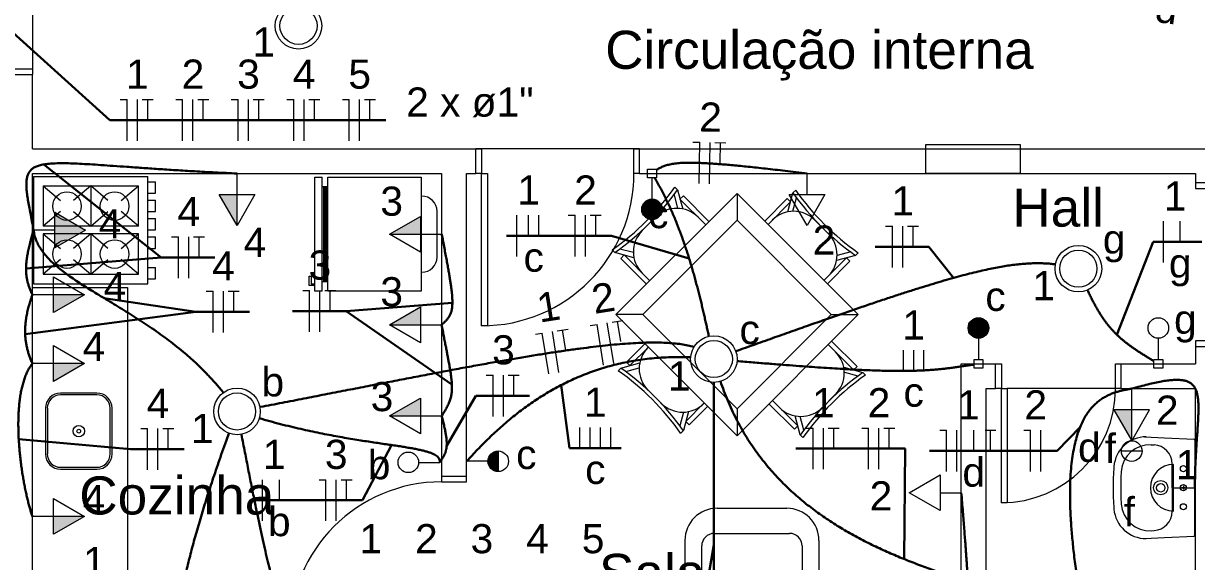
# Model space of a CAD drawing. Header units: inches. Extents: x -8.7 to 57.3, y -9.2 to 26.4.
# Drawn here: x -1.66 to 5.45, y 1.26 to 4.52 of the extents above; entities that cross this region are included whole.
import ezdxf
from ezdxf.enums import TextEntityAlignment as Align

# ---------------------------------------------------------------- set-up
doc = ezdxf.new("R2010")
doc.units = ezdxf.units.IN
doc.header["$MEASUREMENT"] = 0
for name, color, linetype, lineweight in [('BASE', 7, 'Continuous', 5), ('EL-Condutos', 8, 'Continuous', 30), ('EL-Fios', 1, 'Continuous', 20), ('EL-Textos fios', 7, 'Continuous', 30), ('EL-Textos pontos', 7, 'Continuous', 30), ('MOVEIS', 253, 'Continuous', 20), ('P-SIMBOL', 5, 'Continuous', 20), ('TEXTO', 7, 'Continuous', 20)]:
    doc.layers.add(name, color=color, linetype=linetype, lineweight=lineweight)
doc.styles.add('Arial', font='arial.ttf')

msp = doc.modelspace()

# ---------------------------------------------------------------- hatches: boundary and pattern name
at = {"layer": 'P-SIMBOL', "linetype": 'Continuous'}
for points in [[(-0.3635, 3.4835), (-0.3635, 3.296), (-0.4717, 3.4835)], [(2.0895, 3.394), (2.152, 3.394), (2.152, 3.4565), (2.1423, 3.456), (2.1254, 3.4505), (2.1149, 3.4445), (2.1069, 3.4375), (2.0989, 3.427), (2.0927, 3.414), (2.0899, 3.401), (2.09, 3.394)], [(2.2145, 3.394), (2.152, 3.394), (2.152, 3.4565), (2.1617, 3.456), (2.1786, 3.4505), (2.1891, 3.4445), (2.1971, 3.4375), (2.2051, 3.427), (2.2113, 3.414), (2.2141, 3.401), (2.214, 3.394)], [(-1.4687, 3.16), (-1.2812, 3.2683), (-1.4687, 3.3765)], [(0.7487, 3.2433), (0.5612, 3.2433), (0.7487, 3.3515)], [(2.0895, 3.394), (2.152, 3.394), (2.152, 3.3315), (2.1423, 3.332), (2.1254, 3.3375), (2.1149, 3.3435), (2.1069, 3.3505), (2.0989, 3.361), (2.0927, 3.374), (2.0899, 3.387), (2.09, 3.394)], [(2.2145, 3.394), (2.152, 3.394), (2.152, 3.3315), (2.1617, 3.332), (2.1786, 3.3375), (2.1891, 3.3435), (2.1971, 3.3505), (2.2051, 3.361), (2.2113, 3.374), (2.2141, 3.387), (2.214, 3.394)], [(-1.4757, 2.8764), (-1.2882, 2.8764), (-1.4757, 2.7681)], [(0.7487, 2.6942), (0.5612, 2.6942), (0.7487, 2.8025)], [(4.068, 2.675), (4.1305, 2.675), (4.1305, 2.7375), (4.1208, 2.737), (4.1039, 2.7315), (4.0934, 2.7255), (4.0854, 2.7185), (4.0774, 2.708), (4.0712, 2.695), (4.0684, 2.682), (4.0685, 2.675)], [(4.193, 2.675), (4.1305, 2.675), (4.1305, 2.7375), (4.1402, 2.737), (4.1571, 2.7315), (4.1676, 2.7255), (4.1756, 2.7185), (4.1836, 2.708), (4.1898, 2.695), (4.1926, 2.682), (4.1925, 2.675)], [(4.068, 2.675), (4.1305, 2.675), (4.1305, 2.6125), (4.1208, 2.613), (4.1039, 2.6185), (4.0934, 2.6245), (4.0854, 2.6315), (4.0774, 2.642), (4.0712, 2.655), (4.0684, 2.668), (4.0685, 2.675)], [(4.193, 2.675), (4.1305, 2.675), (4.1305, 2.6125), (4.1402, 2.613), (4.1571, 2.6185), (4.1676, 2.6245), (4.1756, 2.6315), (4.1836, 2.642), (4.1898, 2.655), (4.1926, 2.668), (4.1925, 2.675)], [(-1.4757, 2.4596), (-1.2882, 2.4596), (-1.4757, 2.3514)], [(0.7487, 2.142), (0.5612, 2.142), (0.7487, 2.2503)], [(5.0595, 2.179), (5.0595, 1.9915), (4.9513, 2.179)], [(1.2197, 1.9296), (1.2197, 1.8671), (1.1572, 1.8671), (1.1577, 1.8768), (1.1632, 1.8937), (1.1692, 1.9042), (1.1762, 1.9122), (1.1867, 1.9202), (1.1997, 1.9264), (1.2127, 1.9292), (1.2197, 1.9291)], [(1.2197, 1.8046), (1.2197, 1.8671), (1.1572, 1.8671), (1.1577, 1.8574), (1.1632, 1.8405), (1.1692, 1.83), (1.1762, 1.822), (1.1867, 1.814), (1.1997, 1.8078), (1.2127, 1.805), (1.2197, 1.8051)], [(-1.4757, 1.5328), (-1.2882, 1.5328), (-1.4757, 1.4246)]]:
    msp.add_hatch(color=256, dxfattribs=at).paths.add_polyline_path(points)

# ---------------------------------------------------------------- linework, layer by layer
at = {"layer": 'BASE'}
for p, q in [((-1.6038, 5.204), (-1.6038, 4.2115)), ((-1.7537, 4.2115), (-1.6038, 4.2115)), ((-1.6038, 3.7615), (-1.6038, 4.2115)), ((-1.6038, 3.7615), (1.0848, 3.7615)), ((2.0768, 3.7615), (1.0848, 3.7615)), ((1.0848, 3.6115), (1.0848, 3.7615)), ((2.0768, 3.7615), (8.4808, 3.7615)), ((2.0768, 3.6115), (2.0768, 3.7615)), ((-1.6038, 3.6115), (0.8768, 3.6115)), ((-1.6038, -0.888), (-1.6038, 3.6115)), ((0.8768, 3.6115), (0.8768, 1.777)), ((1.0268, 3.6115), (1.0848, 3.6115)), ((1.0268, 1.777), (1.0268, 3.6115)), ((2.0768, 3.6115), (5.4463, 3.6115)), ((5.4463, 3.6115), (5.4463, 3.554)), ((5.5958, 3.554), (5.4463, 3.554)), ((5.4463, 2.5615), (5.4463, 2.458)), ((5.5958, 2.5615), (5.4463, 2.5615)), ((4.0267, -0.888), (4.0267, 2.458)), ((4.0267, 2.458), (4.2348, 2.458)), ((4.2348, 2.308), (4.2348, 2.458)), ((4.9962, 2.458), (5.4463, 2.458)), ((4.9962, 2.308), (4.9962, 2.458)), ((4.1768, -0.888), (4.1768, 2.308)), ((4.1768, 2.308), (4.2348, 2.308)), ((4.9962, 2.308), (4.3037, 2.308)), ((4.9962, 2.308), (5.4463, 2.308)), ((5.4463, -0.888), (5.4463, 2.308)), ((0.8768, 1.777), (1.0268, 1.777))]:
    msp.add_line(p, q, dxfattribs=at)
at = {"layer": 'BASE', "linetype": 'Continuous'}
for points in [[(-1.7537, 4.2115), (-1.7537, 4.246), (-1.6038, 4.246), (-1.6038, 4.2115)], [(1.0848, 3.7615), (1.1193, 3.7615), (1.1193, 3.6115), (1.0848, 3.6115)], [(2.0768, 3.6115), (2.0423, 3.6115), (2.0423, 3.7615), (2.0768, 3.7615)], [(5.4463, 3.554), (5.4463, 3.5195), (5.5958, 3.5195), (5.5958, 3.554)], [(5.5958, 2.5615), (5.5958, 2.5965), (5.4463, 2.5965), (5.4463, 2.5615)], [(4.2348, 2.458), (4.2693, 2.458), (4.2693, 2.308), (4.2348, 2.308)], [(4.9962, 2.308), (4.9612, 2.308), (4.9612, 2.458), (4.9962, 2.458)], [(0.8768, 1.777), (0.8768, 1.7425), (1.0268, 1.7425), (1.0268, 1.777)]]:
    msp.add_lwpolyline(points, dxfattribs=at)
at = {"layer": 'BASE'}
msp.add_lwpolyline([(4.3863, 3.613), (4.3863, 3.6995), (4.3863, 3.786), (4.0977, 3.786), (3.8093, 3.786), (3.8093, 3.6995), (3.8093, 3.613), (4.0977, 3.613), (4.3863, 3.613), (4.3863, 3.613)], close=True, dxfattribs=at)
at = {"layer": 'BASE', "linetype": 'Continuous'}
for points in [[(1.1193, 3.6115), (1.1538, 3.6115), (1.1538, 2.6885), (1.1193, 2.6885), (1.1193, 3.6115), (1.1193, 3.6115)], [(4.2693, 2.308), (4.3037, 2.308), (4.3037, 1.6155), (4.2693, 1.6155), (4.2693, 2.308), (4.2693, 2.308)]]:
    msp.add_lwpolyline(points, close=True, dxfattribs=at)
for centre, radius, start, end in [((1.1193, 3.6115), 0.923, 270, 0), ((4.2693, 2.308), 0.6923, 270, 0), ((0.8768, 0.8195), 0.923, 90, 180)]:
    msp.add_arc(centre, radius, start, end, dxfattribs=at)
at = {"layer": 'EL-Condutos', "linetype": 'Continuous'}
for points in [[(-1.5967, 3.2683), (-1.6066, 3.3202), (-1.6157, 3.3679), (-1.6239, 3.4113), (-1.6308, 3.4507), (-1.636, 3.4862), (-1.6394, 3.5181), (-1.6406, 3.5464), (-1.6393, 3.5714), (-1.6352, 3.5932), (-1.628, 3.6119), (-1.6174, 3.6279), (-1.6031, 3.6411), (-1.5847, 3.6518), (-1.562, 3.6602), (-1.5347, 3.6664), (-1.5025, 3.6705), (-1.465, 3.6728), (-1.422, 3.6735), (-1.3732, 3.6726), (-1.3182, 3.6704), (-1.2567, 3.667), (-1.1885, 3.6627), (-1.1133, 3.6574), (-1.0307, 3.6515), (-0.9404, 3.6452), (-0.8422, 3.6384), (-0.7357, 3.6315), (-0.6206, 3.6246), (-0.4966, 3.6179), (-0.3635, 3.6115)], [(2.1786, 3.6319), (2.1876, 3.6378), (2.1969, 3.6433), (2.2067, 3.6484), (2.2171, 3.6531), (2.2282, 3.6574), (2.2402, 3.6613), (2.253, 3.6648), (2.267, 3.6678), (2.2821, 3.6704), (2.2986, 3.6726), (2.3165, 3.6743), (2.3359, 3.6755), (2.357, 3.6763), (2.38, 3.6766), (2.4048, 3.6764), (2.4317, 3.6757), (2.4608, 3.6746), (2.4922, 3.6729), (2.526, 3.6707), (2.5623, 3.6681), (2.6013, 3.6649), (2.643, 3.6611), (2.6877, 3.6569), (2.7354, 3.6521), (2.7862, 3.6467), (2.8403, 3.6408), (2.8978, 3.6343), (2.9588, 3.6273), (3.0234, 3.6197), (3.0918, 3.6115)], [(2.1679, 3.585), (2.1855, 3.5543), (2.2025, 3.5233), (2.219, 3.4919), (2.2348, 3.4603), (2.2501, 3.4285), (2.2648, 3.3964), (2.279, 3.3641), (2.2927, 3.3316), (2.3058, 3.299), (2.3185, 3.2662), (2.3307, 3.2334), (2.3425, 3.2004), (2.3538, 3.1675), (2.3648, 3.1345), (2.3753, 3.1015), (2.3854, 3.0685), (2.3952, 3.0356), (2.4046, 3.0027), (2.4137, 2.97), (2.4225, 2.9374), (2.431, 2.9049), (2.4392, 2.8727), (2.4471, 2.8406), (2.4548, 2.8087), (2.4623, 2.7771), (2.4695, 2.7458), (2.4766, 2.7148), (2.4835, 2.6842), (2.4902, 2.6539), (2.4967, 2.6239)], [(-1.6038, 2.8764), (-1.6087, 2.8869), (-1.6133, 2.8974), (-1.6176, 2.9077), (-1.6216, 2.9179), (-1.6252, 2.928), (-1.6285, 2.9382), (-1.6314, 2.9484), (-1.634, 2.9586), (-1.6363, 2.9689), (-1.6382, 2.9793), (-1.6397, 2.9899), (-1.6409, 3.0007), (-1.6417, 3.0118), (-1.6422, 3.0231), (-1.6423, 3.0347), (-1.642, 3.0466), (-1.6413, 3.0589), (-1.6403, 3.0716), (-1.6388, 3.0847), (-1.637, 3.0983), (-1.6348, 3.1125), (-1.6322, 3.1271), (-1.6292, 3.1424), (-1.6258, 3.1582), (-1.622, 3.1748), (-1.6178, 3.1919), (-1.6131, 3.2099), (-1.6081, 3.2285), (-1.6026, 3.248), (-1.5967, 3.2683)], [(-0.4469, 2.2841), (-0.4906, 2.3364), (-0.5358, 2.3861), (-0.5823, 2.4333), (-0.6299, 2.4781), (-0.6783, 2.5207), (-0.7274, 2.5612), (-0.7771, 2.5998), (-0.8269, 2.6365), (-0.8769, 2.6716), (-0.9268, 2.7052), (-0.9764, 2.7373), (-1.0254, 2.7682), (-1.0738, 2.798), (-1.1212, 2.8268), (-1.1676, 2.8548), (-1.2126, 2.8821), (-1.2562, 2.9088), (-1.2981, 2.9351), (-1.3381, 2.9611), (-1.376, 2.987), (-1.4116, 3.0129), (-1.4447, 3.0389), (-1.4752, 3.0651), (-1.5028, 3.0918), (-1.5273, 3.119), (-1.5485, 3.147), (-1.5663, 3.1757), (-1.5804, 3.2054), (-1.5906, 3.2362), (-1.5967, 3.2683)], [(0.8768, 2.6942), (0.885, 2.7018), (0.8926, 2.7091), (0.8998, 2.7162), (0.9063, 2.7232), (0.9124, 2.7303), (0.9178, 2.7376), (0.9228, 2.7451), (0.9271, 2.7531), (0.9309, 2.7615), (0.9342, 2.7705), (0.9369, 2.7802), (0.939, 2.7907), (0.9405, 2.8022), (0.9415, 2.8147), (0.9419, 2.8283), (0.9417, 2.8432), (0.9409, 2.8594), (0.9396, 2.8771), (0.9376, 2.8964), (0.9351, 2.9173), (0.932, 2.9401), (0.9282, 2.9647), (0.9239, 2.9914), (0.919, 3.0201), (0.9135, 3.0511), (0.9074, 3.0844), (0.9006, 3.1202), (0.8933, 3.1585), (0.8853, 3.1995), (0.8768, 3.2433)], [(2.6583, 2.5336), (2.7806, 2.5772), (2.8973, 2.6186), (3.0084, 2.658), (3.1143, 2.6953), (3.2151, 2.7305), (3.3109, 2.7637), (3.4019, 2.7949), (3.4884, 2.8243), (3.5705, 2.8517), (3.6484, 2.8773), (3.7222, 2.9011), (3.7922, 2.9231), (3.8585, 2.9434), (3.9213, 2.962), (3.9808, 2.9789), (4.0372, 2.9942), (4.0906, 3.008), (4.1413, 3.0202), (4.1893, 3.0309), (4.2349, 3.0401), (4.2783, 3.048), (4.3196, 3.0544), (4.3591, 3.0595), (4.3969, 3.0634), (4.4331, 3.0659), (4.468, 3.0672), (4.5018, 3.0674), (4.5345, 3.0663), (4.5665, 3.0642), (4.5979, 3.061)], [(-1.6038, 2.4596), (-1.6085, 2.4702), (-1.613, 2.481), (-1.6173, 2.4919), (-1.6214, 2.5029), (-1.6252, 2.5141), (-1.6288, 2.5254), (-1.6321, 2.5369), (-1.6352, 2.5486), (-1.6379, 2.5605), (-1.6404, 2.5726), (-1.6425, 2.5849), (-1.6443, 2.5975), (-1.6457, 2.6103), (-1.6468, 2.6234), (-1.6475, 2.6367), (-1.6478, 2.6503), (-1.6477, 2.6642), (-1.6472, 2.6784), (-1.6463, 2.6929), (-1.6449, 2.7077), (-1.643, 2.7229), (-1.6407, 2.7384), (-1.638, 2.7543), (-1.6347, 2.7705), (-1.6309, 2.7871), (-1.6265, 2.8041), (-1.6217, 2.8216), (-1.6163, 2.8394), (-1.6103, 2.8577), (-1.6038, 2.8764)], [(4.7917, 2.9041), (4.8034, 2.8792), (4.815, 2.8556), (4.8266, 2.8332), (4.838, 2.8119), (4.8494, 2.7917), (4.8608, 2.7725), (4.8722, 2.7543), (4.8837, 2.737), (4.8952, 2.7205), (4.9068, 2.7049), (4.9185, 2.69), (4.9303, 2.6757), (4.9423, 2.6621), (4.9545, 2.6491), (4.9669, 2.6366), (4.9795, 2.6246), (4.9923, 2.613), (5.0055, 2.6017), (5.0189, 2.5907), (5.0327, 2.58), (5.0468, 2.5695), (5.0613, 2.5591), (5.0763, 2.5487), (5.0916, 2.5384), (5.1074, 2.5281), (5.1237, 2.5177), (5.1404, 2.5071), (5.1577, 2.4963), (5.1756, 2.4853), (5.194, 2.474)], [(0.8768, 2.142), (0.886, 2.1559), (0.8945, 2.1693), (0.9022, 2.1821), (0.9091, 2.1945), (0.9152, 2.2067), (0.9206, 2.2186), (0.9252, 2.2305), (0.9292, 2.2423), (0.9325, 2.2542), (0.9351, 2.2663), (0.9371, 2.2787), (0.9384, 2.2915), (0.9391, 2.3047), (0.9393, 2.3185), (0.9388, 2.333), (0.9378, 2.3482), (0.9363, 2.3642), (0.9343, 2.3813), (0.9318, 2.3993), (0.9288, 2.4185), (0.9253, 2.439), (0.9214, 2.4607), (0.9171, 2.4839), (0.9124, 2.5086), (0.9073, 2.535), (0.9018, 2.563), (0.896, 2.5929), (0.8899, 2.6246), (0.8835, 2.6584), (0.8768, 2.6942)], [(-0.2226, 2.1962), (-0.0894, 2.2219), (0.041, 2.2472), (0.1687, 2.272), (0.2934, 2.2963), (0.4153, 2.32), (0.5343, 2.3432), (0.6502, 2.3656), (0.7632, 2.3873), (0.8731, 2.4082), (0.9799, 2.4282), (1.0836, 2.4473), (1.1841, 2.4655), (1.2814, 2.4826), (1.3755, 2.4986), (1.4663, 2.5135), (1.5537, 2.5272), (1.6378, 2.5396), (1.7184, 2.5507), (1.7956, 2.5605), (1.8693, 2.5688), (1.9395, 2.5756), (2.0061, 2.5809), (2.0692, 2.5845), (2.1285, 2.5865), (2.1842, 2.5868), (2.2361, 2.5854), (2.2843, 2.582), (2.3287, 2.5768), (2.3692, 2.5697), (2.4059, 2.5606)], [(2.3854, 2.4975), (2.3249, 2.4988), (2.2657, 2.4982), (2.2077, 2.4955), (2.1508, 2.4909), (2.0952, 2.4844), (2.0407, 2.4761), (1.9874, 2.466), (1.9352, 2.4542), (1.8841, 2.4407), (1.8341, 2.4256), (1.7851, 2.4089), (1.7372, 2.3907), (1.6903, 2.371), (1.6444, 2.35), (1.5995, 2.3276), (1.5555, 2.3039), (1.5125, 2.279), (1.4704, 2.2529), (1.4291, 2.2257), (1.3888, 2.1974), (1.3493, 2.168), (1.3106, 2.1377), (1.2728, 2.1065), (1.2357, 2.0745), (1.1994, 2.0416), (1.1638, 2.008), (1.129, 1.9736), (1.0949, 1.9387), (1.0615, 1.9031), (1.0287, 1.8671)], [(-1.6038, 1.5328), (-1.6109, 1.5545), (-1.6181, 1.5782), (-1.6251, 1.6037), (-1.6321, 1.631), (-1.6389, 1.6598), (-1.6456, 1.6901), (-1.6519, 1.7216), (-1.6579, 1.7543), (-1.6636, 1.7879), (-1.6688, 1.8224), (-1.6736, 1.8576), (-1.6778, 1.8933), (-1.6814, 1.9294), (-1.6844, 1.9657), (-1.6868, 2.0022), (-1.6884, 2.0386), (-1.6891, 2.0747), (-1.6891, 2.1106), (-1.6882, 2.1459), (-1.6863, 2.1806), (-1.6834, 2.2145), (-1.6794, 2.2475), (-1.6744, 2.2794), (-1.6682, 2.31), (-1.6608, 2.3393), (-1.6521, 2.367), (-1.6421, 2.393), (-1.6308, 2.4173), (-1.618, 2.4395), (-1.6038, 2.4596)], [(2.666, 2.4746), (2.7644, 2.4663), (2.8571, 2.4588), (2.9444, 2.4519), (3.0265, 2.4457), (3.1036, 2.4401), (3.176, 2.4351), (3.2439, 2.4307), (3.3076, 2.4269), (3.3672, 2.4236), (3.423, 2.4209), (3.4752, 2.4187), (3.5242, 2.417), (3.57, 2.4158), (3.613, 2.4151), (3.6534, 2.4148), (3.6914, 2.415), (3.7273, 2.4156), (3.7612, 2.4165), (3.7934, 2.4179), (3.8243, 2.4197), (3.8539, 2.4217), (3.8825, 2.4242), (3.9104, 2.4269), (3.9377, 2.4299), (3.9648, 2.4333), (3.9919, 2.4369), (4.0192, 2.4407), (4.0469, 2.4448), (4.0752, 2.449), (4.1045, 2.4535)], [(2.5665, 2.3521), (2.611, 2.2346), (2.6619, 2.1253), (2.7188, 2.0236), (2.781, 1.9294), (2.8483, 1.8421), (2.92, 1.7614), (2.9958, 1.6869), (3.0751, 1.6184), (3.1574, 1.5553), (3.2424, 1.4973), (3.3294, 1.444), (3.4181, 1.3952), (3.5079, 1.3503), (3.5984, 1.3091), (3.6891, 1.271), (3.7795, 1.2359), (3.8691, 1.2033), (3.9575, 1.1728), (4.0442, 1.144), (4.1287, 1.1167), (4.2105, 1.0903), (4.2892, 1.0646), (4.3643, 1.0391), (4.4352, 1.0136), (4.5016, 0.9875), (4.5629, 0.9606), (4.6186, 0.9324), (4.6684, 0.9026), (4.7116, 0.8709), (4.7479, 0.8368)], [(4.9506, 0.7398), (5.0679, 0.7704), (5.1819, 0.8046), (5.2927, 0.8424), (5.4002, 0.8834), (5.5043, 0.9274), (5.6052, 0.9743), (5.7028, 1.0237), (5.797, 1.0754), (5.8879, 1.1293), (5.9754, 1.1851), (6.0596, 1.2426), (6.1404, 1.3015), (6.2178, 1.3617), (6.2918, 1.4228), (6.3624, 1.4847), (6.4296, 1.5471), (6.4933, 1.6098), (6.5536, 1.6726), (6.6104, 1.7353), (6.6637, 1.7976), (6.7136, 1.8593), (6.76, 1.9202), (6.8028, 1.9801), (6.8422, 2.0386), (6.878, 2.0957), (6.9102, 2.151), (6.939, 2.2043), (6.9641, 2.2555), (6.9857, 2.3043), (7.0037, 2.3504)], [(5.0595, 2.3075), (5.1109, 2.3214), (5.1579, 2.3333), (5.2006, 2.3431), (5.2394, 2.3508), (5.2743, 2.3563), (5.3056, 2.3597), (5.3334, 2.3608), (5.3579, 2.3597), (5.3793, 2.3564), (5.3978, 2.3507), (5.4136, 2.3428), (5.4269, 2.3324), (5.4378, 2.3197), (5.4465, 2.3045), (5.4533, 2.2869), (5.4582, 2.2668), (5.4616, 2.2442), (5.4635, 2.219), (5.4641, 2.1913), (5.4637, 2.1609), (5.4625, 2.1279), (5.4605, 2.0922), (5.458, 2.0539), (5.4553, 2.0128), (5.4524, 1.9689), (5.4495, 1.9222), (5.4469, 1.8727), (5.4447, 1.8204), (5.4431, 1.7652), (5.4422, 1.707)], [(2.5267, 2.3464), (2.5267, 2.255), (2.5267, 2.1689), (2.5267, 2.0877), (2.5267, 2.0111), (2.5267, 1.9387), (2.5267, 1.8702), (2.5267, 1.805), (2.5267, 1.7429), (2.5267, 1.6835), (2.5267, 1.6263), (2.5267, 1.5711), (2.5267, 1.5173), (2.5267, 1.4648), (2.5267, 1.4129), (2.5267, 1.3615), (2.5267, 1.3101), (2.5267, 1.2582), (2.5267, 1.2057), (2.5267, 1.1519), (2.5267, 1.0967), (2.5267, 1.0395), (2.5267, 0.9801), (2.5267, 0.918), (2.5267, 0.8528), (2.5267, 0.7843), (2.5267, 0.7119), (2.5267, 0.6353), (2.5267, 0.5541), (2.5267, 0.468), (2.5267, 0.3766)], [(4.7826, 0.8494), (4.7581, 0.9808), (4.7374, 1.1039), (4.7204, 1.219), (4.707, 1.3263), (4.697, 1.4261), (4.6902, 1.5187), (4.6865, 1.6044), (4.6856, 1.6834), (4.6875, 1.7561), (4.692, 1.8227), (4.6988, 1.8834), (4.7078, 1.9387), (4.7189, 1.9887), (4.7319, 2.0337), (4.7466, 2.0741), (4.7628, 2.11), (4.7804, 2.1418), (4.7993, 2.1698), (4.8192, 2.1942), (4.84, 2.2153), (4.8615, 2.2334), (4.8835, 2.2488), (4.9059, 2.2618), (4.9286, 2.2726), (4.9512, 2.2815), (4.9738, 2.2888), (4.9961, 2.2947), (5.0179, 2.2997), (5.0391, 2.3038), (5.0595, 2.3075)], [(0.8658, 1.8607), (0.8704, 1.8673), (0.8748, 1.8737), (0.8789, 1.8799), (0.8827, 1.8861), (0.8863, 1.8922), (0.8897, 1.8984), (0.8927, 1.9045), (0.8955, 1.9107), (0.8981, 1.917), (0.9003, 1.9235), (0.9022, 1.9302), (0.9039, 1.937), (0.9052, 1.9442), (0.9063, 1.9516), (0.907, 1.9594), (0.9074, 1.9675), (0.9075, 1.9761), (0.9073, 1.9851), (0.9067, 1.9946), (0.9058, 2.0046), (0.9046, 2.0151), (0.903, 2.0263), (0.901, 2.0381), (0.8987, 2.0506), (0.896, 2.0639), (0.8929, 2.0778), (0.8894, 2.0926), (0.8856, 2.1082), (0.8814, 2.1247), (0.8768, 2.142)], [(-0.2295, 2.1281), (-0.1642, 2.1097), (-0.1004, 2.0928), (-0.0382, 2.0773), (0.0224, 2.063), (0.0814, 2.05), (0.1387, 2.038), (0.1943, 2.0271), (0.2481, 2.0171), (0.3, 2.0079), (0.3499, 1.9995), (0.398, 1.9918), (0.444, 1.9847), (0.4879, 1.9781), (0.5298, 1.9719), (0.5694, 1.9661), (0.6068, 1.9605), (0.6419, 1.9551), (0.6747, 1.9497), (0.7051, 1.9444), (0.733, 1.9389), (0.7584, 1.9333), (0.7813, 1.9274), (0.8016, 1.9212), (0.8192, 1.9146), (0.8341, 1.9074), (0.8462, 1.8996), (0.8555, 1.8911), (0.8619, 1.8819), (0.8654, 1.8718), (0.8658, 1.8607)], [(-0.4118, 2.0392), (-0.4589, 1.9078), (-0.5022, 1.7819), (-0.5417, 1.6614), (-0.5776, 1.5461), (-0.6099, 1.4358), (-0.6387, 1.3305), (-0.6641, 1.23), (-0.6861, 1.1341), (-0.7049, 1.0428), (-0.7205, 0.9559), (-0.7329, 0.8732), (-0.7423, 0.7946), (-0.7488, 0.72), (-0.7524, 0.6492), (-0.7531, 0.5821), (-0.7512, 0.5186), (-0.7465, 0.4585), (-0.7393, 0.4017), (-0.7296, 0.348), (-0.7175, 0.2974), (-0.703, 0.2496), (-0.6862, 0.2046), (-0.6672, 0.1621), (-0.6462, 0.1222), (-0.623, 0.0845), (-0.5979, 0.0491), (-0.571, 0.0157), (-0.5422, -0.0158), (-0.5116, -0.0456), (-0.4794, -0.0737)], [(-0.3367, 2.03), (-0.3156, 1.9209), (-0.2954, 1.818), (-0.2762, 1.7212), (-0.2579, 1.6304), (-0.2403, 1.5452), (-0.2235, 1.4655), (-0.2073, 1.3912), (-0.1917, 1.322), (-0.1766, 1.2578), (-0.1619, 1.1984), (-0.1476, 1.1436), (-0.1336, 1.0932), (-0.1198, 1.047), (-0.1062, 1.0049), (-0.0927, 0.9666), (-0.0791, 0.932), (-0.0655, 0.9009), (-0.0518, 0.8731), (-0.0378, 0.8484), (-0.0236, 0.8267), (-0.009, 0.8077), (0.0059, 0.7913), (0.0214, 0.7772), (0.0375, 0.7653), (0.0542, 0.7555), (0.0716, 0.7475), (0.0897, 0.7411), (0.1087, 0.7362), (0.1287, 0.7325), (0.1496, 0.7299)], [(4.0267, 0.7845), (4.0322, 0.8069), (4.0372, 0.8282), (4.0418, 0.8486), (4.0459, 0.8683), (4.0497, 0.8874), (4.0531, 0.9061), (4.0561, 0.9246), (4.0587, 0.943), (4.0609, 0.9615), (4.0628, 0.9804), (4.0643, 0.9996), (4.0654, 1.0195), (4.0661, 1.0402), (4.0665, 1.0618), (4.0665, 1.0846), (4.0661, 1.1086), (4.0654, 1.1341), (4.0644, 1.1613), (4.063, 1.1903), (4.0613, 1.2212), (4.0593, 1.2543), (4.0569, 1.2898), (4.0542, 1.3277), (4.0512, 1.3682), (4.0479, 1.4116), (4.0443, 1.458), (4.0403, 1.5075), (4.0361, 1.5604), (4.0316, 1.6168), (4.0267, 1.6769)]]:
    msp.add_spline(points, degree=3, dxfattribs=at)
at = {"layer": 'EL-Fios', "color": 5}
for p, q in [((-1.0717, 4.0598), (-1.03, 4.0598)), ((-1.03, 3.8098), (-1.03, 4.0598)), ((-0.9675, 3.8098), (-0.9675, 4.0598)), ((-0.9383, 4.0598), (-0.8716, 4.0598)), ((-0.905, 3.9348), (-0.905, 4.0598)), ((-0.7349, 4.0598), (-0.6932, 4.0598)), ((-0.6932, 3.8098), (-0.6932, 4.0598)), ((-0.6307, 3.8098), (-0.6307, 4.0598)), ((-0.6015, 4.0598), (-0.5348, 4.0598)), ((-0.5682, 3.9348), (-0.5682, 4.0598)), ((-0.3981, 4.0598), (-0.3564, 4.0598)), ((-0.3564, 3.8098), (-0.3564, 4.0598)), ((-0.2939, 3.8098), (-0.2939, 4.0598)), ((-0.2647, 4.0598), (-0.1981, 4.0598)), ((-0.2314, 3.9348), (-0.2314, 4.0598)), ((-0.0613, 4.0598), (-0.0196, 4.0598)), ((-0.0196, 3.8098), (-0.0196, 4.0598)), ((0.0429, 3.8098), (0.0429, 4.0598)), ((0.0721, 4.0598), (0.1387, 4.0598)), ((0.1054, 3.9348), (0.1054, 4.0598)), ((0.2755, 4.0598), (0.3172, 4.0598)), ((0.3172, 3.8098), (0.3172, 4.0598)), ((0.3797, 3.8098), (0.3797, 4.0598)), ((0.4089, 4.0598), (0.4755, 4.0598)), ((0.4422, 3.9348), (0.4422, 4.0598)), ((2.4001, 3.8015), (2.4417, 3.8007)), ((2.4371, 3.5508), (2.4417, 3.8007)), ((2.4996, 3.5496), (2.5042, 3.7996)), ((2.5334, 3.799), (2.6, 3.7978)), ((2.5644, 3.6734), (2.5667, 3.7984)), ((1.3331, 3.1079), (1.3331, 3.3579)), ((1.4037, 3.2329), (1.4037, 3.3579)), ((1.4662, 3.2329), (1.4662, 3.3579)), ((1.6444, 3.3579), (1.6861, 3.3579)), ((1.6861, 3.1079), (1.6861, 3.3579)), ((1.7486, 3.1079), (1.7486, 3.3579)), ((1.7778, 3.3579), (1.8444, 3.3579)), ((1.8111, 3.2329), (1.8111, 3.3579)), ((3.5678, 3.292), (3.6094, 3.292)), ((3.6094, 3.042), (3.6094, 3.292)), ((3.6719, 3.042), (3.6719, 3.292)), ((3.7011, 3.292), (3.7678, 3.292)), ((3.7344, 3.167), (3.7344, 3.292)), ((5.2517, 3.0718), (5.2517, 3.3218)), ((5.3536, 3.1968), (5.3536, 3.3218)), ((-0.7606, 3.2271), (-0.7189, 3.2271)), ((-0.7606, 3.2271), (-0.7189, 3.2271)), ((-0.7189, 2.9771), (-0.7189, 3.2271)), ((-0.7189, 2.9771), (-0.7189, 3.2271)), ((-0.6564, 2.9771), (-0.6564, 3.2271)), ((-0.6564, 2.9771), (-0.6564, 3.2271)), ((-0.6272, 3.2271), (-0.5606, 3.2271)), ((-0.6272, 3.2271), (-0.5606, 3.2271)), ((-0.5939, 3.1021), (-0.5939, 3.2271)), ((-0.5939, 3.1021), (-0.5939, 3.2271)), ((-0.5498, 2.8979), (-0.5081, 2.8979)), ((-0.5498, 2.8979), (-0.5081, 2.8979)), ((-0.5081, 2.6479), (-0.5081, 2.8979)), ((-0.5081, 2.6479), (-0.5081, 2.8979)), ((-0.4456, 2.6479), (-0.4456, 2.8979)), ((-0.4456, 2.6479), (-0.4456, 2.8979)), ((-0.4164, 2.8979), (-0.3498, 2.8979)), ((-0.4164, 2.8979), (-0.3498, 2.8979)), ((-0.3831, 2.7729), (-0.3831, 2.8979)), ((-0.3831, 2.7729), (-0.3831, 2.8979)), ((0.0346, 2.9025), (0.0763, 2.9025)), ((0.0346, 2.9025), (0.0763, 2.9025)), ((0.0763, 2.6525), (0.0763, 2.9025)), ((0.0763, 2.6525), (0.0763, 2.9025)), ((0.1388, 2.6525), (0.1388, 2.9025)), ((0.1388, 2.6525), (0.1388, 2.9025)), ((0.1679, 2.9025), (0.2346, 2.9025)), ((0.1679, 2.9025), (0.2346, 2.9025)), ((0.2013, 2.7775), (0.2013, 2.9025)), ((0.2013, 2.7775), (0.2013, 2.9025)), ((1.92, 2.4592), (1.8806, 2.7061)), ((1.9094, 2.7107), (1.9753, 2.7212)), ((1.962, 2.5925), (1.9423, 2.7159)), ((1.4452, 2.6367), (1.4863, 2.6433)), ((1.5256, 2.3964), (1.4863, 2.6433)), ((1.5874, 2.4062), (1.548, 2.6531)), ((1.5768, 2.6577), (1.6427, 2.6682)), ((1.6294, 2.5395), (1.6097, 2.6629)), ((1.7778, 2.6897), (1.8189, 2.6963)), ((1.8583, 2.4494), (1.8189, 2.6963)), ((3.6755, 2.4148), (3.6755, 2.5398)), ((3.738, 2.4148), (3.738, 2.5398)), ((3.8005, 2.4148), (3.8005, 2.5398)), ((1.1471, 2.389), (1.1887, 2.389)), ((1.1887, 2.139), (1.1887, 2.389)), ((1.2512, 2.139), (1.2512, 2.389)), ((1.2804, 2.389), (1.3471, 2.389)), ((1.3137, 2.264), (1.3137, 2.389)), ((-0.947, 2.0649), (-0.9054, 2.0649)), ((-0.9054, 1.8149), (-0.9054, 2.0649)), ((-0.8429, 1.8149), (-0.8429, 2.0649)), ((-0.8137, 2.0649), (-0.747, 2.0649)), ((-0.7804, 1.9399), (-0.7804, 2.0649)), ((1.7144, 1.9464), (1.7144, 2.0714)), ((1.7769, 1.9464), (1.7769, 2.0714)), ((1.8394, 1.9464), (1.8394, 2.0714)), ((1.9019, 1.9464), (1.9019, 2.0714)), ((3.0867, 2.0687), (3.1283, 2.0687)), ((3.1283, 1.8187), (3.1283, 2.0687)), ((3.1908, 1.8187), (3.1908, 2.0687)), ((3.22, 2.0687), (3.2867, 2.0687)), ((3.2533, 1.9437), (3.2533, 2.0687)), ((3.4235, 2.0687), (3.4651, 2.0687)), ((3.4651, 1.8187), (3.4651, 2.0687)), ((3.5276, 1.8187), (3.5276, 2.0687)), ((3.5568, 2.0687), (3.6235, 2.0687)), ((3.5901, 1.9437), (3.5901, 2.0687)), ((3.8957, 2.0555), (3.9374, 2.0555)), ((3.9374, 1.8055), (3.9374, 2.0555)), ((3.9999, 1.8055), (3.9999, 2.0555)), ((4.1017, 1.9305), (4.1017, 2.0555)), ((4.1703, 2.0555), (4.2369, 2.0555)), ((4.2036, 1.9305), (4.2036, 2.0555)), ((4.405, 2.0555), (4.4466, 2.0555)), ((4.4466, 1.8055), (4.4466, 2.0555)), ((4.5091, 1.8055), (4.5091, 2.0555)), ((-0.2089, 1.5056), (-0.2089, 1.7556)), ((-0.107, 1.6306), (-0.107, 1.7556)), ((0.1337, 1.7556), (0.1754, 1.7556)), ((0.1754, 1.5056), (0.1754, 1.7556)), ((0.2379, 1.5056), (0.2379, 1.7556)), ((0.267, 1.7556), (0.3337, 1.7556)), ((0.3004, 1.6306), (0.3004, 1.7556))]:
    msp.add_line(p, q, dxfattribs=at)
at = {"layer": 'EL-Textos fios'}
for p, q in [((-4.023, 6.5357), (-1.1342, 3.9348)), ((0.538, 3.9348), (-1.1342, 3.9348)), ((-1.5347, 3.6664), (-0.8231, 3.1021)), ((1.9069, 3.2329), (1.2706, 3.2329)), ((2.3771, 3.0956), (1.9069, 3.2329)), ((3.8303, 3.167), (3.5053, 3.167)), ((3.9786, 2.9783), (3.8303, 3.167)), ((4.9696, 2.6339), (5.1892, 3.1968)), ((5.1892, 3.1968), (5.4843, 3.1968)), ((-1.6423, 3.0347), (-0.8231, 3.1021)), ((-0.8231, 3.1021), (-0.4981, 3.1021)), ((-0.8231, 3.1021), (-0.4981, 3.1021)), ((-1.17, 2.8563), (-0.6123, 2.7729)), ((0.2971, 2.7775), (-0.0279, 2.7775)), ((0.2971, 2.7775), (-0.0279, 2.7775)), ((0.9419, 2.8283), (0.2971, 2.7775)), ((0.9388, 2.333), (0.2971, 2.7775)), ((-1.6475, 2.6367), (-0.6123, 2.7729)), ((-0.6123, 2.7729), (-0.2873, 2.7729)), ((-0.6123, 2.7729), (-0.2873, 2.7729)), ((1.6019, 2.3288), (1.6519, 1.9464)), ((0.907, 1.9594), (1.0846, 2.264)), ((1.0846, 2.264), (1.4096, 2.264)), ((4.7468, 2.0747), (4.6086, 1.9305)), ((-1.6868, 2.0022), (-1.0095, 1.9399)), ((-1.0095, 1.9399), (-0.6845, 1.9399)), ((0.5721, 1.9657), (0.3962, 1.6306)), ((1.6519, 1.9464), (1.9644, 1.9464)), ((3.686, 1.9437), (3.0242, 1.9437)), ((3.6805, 1.2745), (3.686, 1.9437)), ((4.6086, 1.9305), (3.8332, 1.9305)), ((0.3962, 1.6306), (-0.2714, 1.6306)), ((2.5267, 1.3615), (2.3924, 0.5764))]:
    msp.add_line(p, q, dxfattribs=at)
at = {"layer": 'MOVEIS'}
for p, q in [((-1.5962, 3.5935), (-1.5962, 2.943)), ((-1.5962, 3.5935), (-0.9042, 3.5935)), ((-0.9042, 2.943), (-0.9042, 3.5935)), ((-0.9042, 3.5615), (-0.8577, 3.5615)), ((-0.8577, 3.4925), (-0.8577, 3.5615)), ((0.1088, 3.5895), (0.1528, 3.5895)), ((0.1088, 2.8975), (0.1088, 3.5895)), ((0.1528, 2.8975), (0.1528, 3.5895)), ((0.1873, 3.5895), (0.7528, 3.5895)), ((0.1873, 2.8975), (0.1873, 3.5895)), ((0.7528, 3.5895), (0.7528, 2.8975)), ((-1.5388, 3.536), (-0.9617, 3.536)), ((-1.5388, 3.536), (-1.5388, 3.2915)), ((-1.5388, 3.536), (-1.4343, 3.447)), ((-1.2503, 3.536), (-1.3547, 3.447)), ((-1.2503, 3.536), (-1.2503, 3.2915)), ((-1.1458, 3.447), (-1.2503, 3.536)), ((-1.0662, 3.447), (-0.9617, 3.536)), ((-0.9617, 3.2915), (-0.9617, 3.536)), ((-0.9042, 3.4925), (-0.8577, 3.4925)), ((0.1528, 3.532), (0.1873, 3.532)), ((0.1623, 2.955), (0.1623, 3.532)), ((0.1703, 2.955), (0.1703, 3.532)), ((0.1783, 2.955), (0.1783, 3.532)), ((2.2902, 3.5275), (2.3068, 3.5115)), ((2.3068, 3.5115), (2.3378, 3.396)), ((2.6673, 3.4905), (2.6673, 3.3275)), ((2.9752, 3.3785), (3.0063, 3.494)), ((3.0227, 3.51), (3.0063, 3.494)), ((-0.9042, 3.45), (-0.8577, 3.45)), ((-0.8577, 3.3805), (-0.8577, 3.45)), ((0.7528, 3.474), (0.7563, 3.474)), ((2.2853, 3.4815), (2.3072, 3.3995)), ((2.3213, 3.4565), (2.3418, 3.4765)), ((2.3213, 3.4565), (2.4773, 3.3005)), ((2.4973, 3.321), (2.3418, 3.4765)), ((2.9712, 3.459), (2.8352, 3.323)), ((2.9918, 3.439), (2.8552, 3.3025)), ((2.9918, 3.439), (2.9712, 3.459)), ((3.0057, 3.382), (3.0278, 3.464)), ((-1.4343, 3.38), (-1.5388, 3.2915)), ((-1.3547, 3.38), (-1.2503, 3.2915)), ((-1.2503, 3.2915), (-1.1458, 3.38)), ((-0.9617, 3.2915), (-1.0662, 3.38)), ((-0.9042, 3.3805), (-0.8577, 3.3805)), ((0.8483, 3.382), (0.8483, 3.105)), ((2.1732, 3.346), (2.0928, 3.2655)), ((-0.9617, 3.2915), (-1.5388, 3.2915)), ((-0.9042, 3.3385), (-0.8577, 3.3385)), ((-0.8577, 3.269), (-0.8577, 3.3385)), ((3.2203, 3.248), (3.1397, 3.3285)), ((-0.9617, 3.245), (-1.5388, 3.245)), ((-1.5388, 3.245), (-1.5388, 3.0005)), ((-1.5388, 3.245), (-1.4343, 3.1565)), ((-1.2503, 3.245), (-1.3547, 3.1565)), ((-1.2503, 3.245), (-1.2503, 3.0005)), ((-1.1458, 3.1565), (-1.2503, 3.245)), ((-1.0662, 3.1565), (-0.9617, 3.245)), ((-0.9617, 3.0005), (-0.9617, 3.245)), ((-0.9042, 3.269), (-0.8577, 3.269)), ((-0.9042, 3.227), (-0.8577, 3.227)), ((-0.8577, 3.1575), (-0.8577, 3.227)), ((-0.9042, 3.1575), (-0.8577, 3.1575)), ((1.9112, 3.148), (1.9272, 3.132)), ((2.0427, 3.101), (1.9272, 3.132)), ((2.0393, 3.1315), (1.9572, 3.1535)), ((3.3563, 3.136), (3.2738, 3.114)), ((3.4022, 3.1305), (3.3857, 3.1145)), ((-1.4343, 3.0895), (-1.5388, 3.0005)), ((-1.3547, 3.0895), (-1.2503, 3.0005)), ((-1.2503, 3.0005), (-1.1458, 3.0895)), ((-0.9617, 3.0005), (-1.0662, 3.0895)), ((1.9823, 3.1175), (1.9623, 3.097)), ((1.9623, 3.097), (2.1178, 2.9415)), ((1.9823, 3.1175), (2.1383, 2.9615)), ((3.3308, 3.1), (3.1942, 2.9635)), ((3.2147, 2.9435), (3.3508, 3.0795)), ((3.3857, 3.1145), (3.2708, 3.0835)), ((3.3308, 3.1), (3.3508, 3.0795)), ((-1.5388, 3.0005), (-0.9617, 3.0005)), ((-0.9042, 3.041), (-0.8577, 3.041)), ((-0.8577, 2.972), (-0.8577, 3.041)), ((0.0743, 2.932), (0.0743, 2.9895)), ((0.0743, 2.9895), (0.0858, 2.9895)), ((0.0858, 2.9895), (0.0858, 2.9435)), ((0.7563, 3.0125), (0.7528, 3.0125)), ((-1.6038, 2.9195), (-1.0268, 2.9195)), ((-1.5962, 2.943), (-0.9042, 2.943)), ((-1.0268, 2.9195), (-1.0268, 1.1305)), ((-0.9042, 2.972), (-0.8577, 2.972)), ((0.1088, 2.932), (0.0743, 2.932)), ((0.0858, 2.9435), (0.1088, 2.9435)), ((0.1873, 2.955), (0.1528, 2.955)), ((0.1528, 2.8975), (0.1088, 2.8975)), ((0.7528, 2.8975), (0.1873, 2.8975)), ((2.0962, 2.7565), (1.9332, 2.7565)), ((3.2382, 2.7565), (3.4017, 2.7565)), ((2.1098, 2.58), (1.9972, 2.4675)), ((3.3742, 2.421), (3.2203, 2.575)), ((3.3948, 2.441), (3.2403, 2.595)), ((2.0173, 2.447), (2.1298, 2.5595)), ((1.9463, 2.416), (1.9623, 2.4325)), ((1.9623, 2.4325), (2.0777, 2.463)), ((1.9923, 2.4105), (2.0743, 2.433)), ((2.0173, 2.447), (1.9972, 2.4675)), ((3.3142, 2.437), (3.4297, 2.406)), ((3.3742, 2.421), (3.3948, 2.441)), ((3.3178, 2.4065), (3.3998, 2.3845)), ((3.4457, 2.39), (3.4297, 2.406)), ((-1.2132, 2.281), (-1.4327, 2.281)), ((2.1277, 2.299), (2.2083, 2.2185)), ((-1.2132, 2.2695), (-1.4327, 2.2695)), ((2.3563, 2.108), (2.4688, 2.2205)), ((2.8607, 2.216), (3.0152, 2.0615)), ((3.0353, 2.082), (2.8813, 2.236)), ((3.1833, 2.192), (3.2643, 2.273)), ((-1.5248, 2.1885), (-1.5248, 1.9115)), ((-1.5132, 2.1885), (-1.5132, 1.9115)), ((-1.1327, 1.9115), (-1.1327, 2.1885)), ((-1.1207, 1.9115), (-1.1207, 2.1885)), ((2.3422, 2.165), (2.3203, 2.0825)), ((2.3727, 2.168), (2.3418, 2.053)), ((2.3767, 2.088), (2.4893, 2.2005)), ((2.6673, 2.1855), (2.6673, 2.022)), ((3.0503, 2.0265), (3.0192, 2.142)), ((3.0718, 2.0565), (3.0497, 2.1385)), ((2.3563, 2.108), (2.3767, 2.088)), ((3.0353, 2.082), (3.0152, 2.0615)), ((2.3253, 2.0365), (2.3418, 2.053)), ((3.0663, 2.0105), (3.0503, 2.0265)), ((5.1377, 2.0155), (5.2583, 2.0095)), ((5.1472, 2.0155), (5.1377, 2.0155)), ((5.2583, 2.0095), (5.4373, 2.0005)), ((5.4428, 1.9945), (5.4428, 1.707)), ((5.1777, 1.9675), (5.1947, 1.9665)), ((5.3042, 1.707), (5.3042, 1.8515)), ((-1.4327, 1.831), (-1.2132, 1.831)), ((-1.4327, 1.8195), (-1.2132, 1.8195)), ((5.3042, 1.707), (5.3042, 1.563)), ((5.3853, 1.707), (5.3618, 1.707)), ((5.3733, 1.7185), (5.3733, 1.6955)), ((5.4428, 1.4195), (5.4428, 1.707)), ((2.5463, 1.5825), (2.9688, 1.5825)), ((2.5293, 1.4305), (2.9857, 1.4305)), ((5.1777, 1.4465), (5.1947, 1.4475)), ((2.3512, 1.388), (2.3512, 1.202)), ((2.4527, 1.354), (2.4527, 0.8215)), ((3.0617, 1.354), (3.0617, 0.8215)), ((3.1633, 1.388), (3.1633, 1.202)), ((5.1377, 1.3985), (5.2583, 1.4045)), ((5.2583, 1.4045), (5.4373, 1.414))]:
    msp.add_line(p, q, dxfattribs=at)
for points in [[(2.6673, 3.4905), (1.9332, 2.7565), (2.6673, 2.022), (3.4017, 2.7565), (2.6673, 3.4905), (2.6673, 3.4905)], [(2.6673, 3.3275), (2.0962, 2.7565), (2.6673, 2.1855), (3.2382, 2.7565), (2.6673, 3.3275), (2.6673, 3.3275)]]:
    msp.add_lwpolyline(points, close=True, dxfattribs=at)
for centre, radius in [((-1.3942, 3.4135), 0.0865), ((-1.1058, 3.4135), 0.0865), ((-1.3942, 3.123), 0.0865), ((-1.1058, 3.123), 0.0865), ((-1.3228, 2.05), 0.0346), ((-1.3228, 2.05), 0.0115), ((5.3733, 1.8225), 0.0185), ((5.2353, 1.707), 0.0433), ((5.2353, 1.707), 0.026), ((5.3733, 1.707), 0.0185), ((5.3733, 1.5915), 0.0185)]:
    msp.add_circle(centre, radius, dxfattribs=at)
for centre, radius, start, end in [((0.9943, 4.4445), 1.5878, 305.271, 324.729), ((1.0103, 4.4285), 1.5878, 305.271, 324.729), ((4.3027, 4.411), 1.5878, 215.271, 234.729), ((4.3187, 4.427), 1.5878, 215.271, 234.729), ((0.7563, 3.382), 0.0923, 0, 90), ((2.3028, 3.217), 0.1827, 45, 135), ((3.0103, 3.1995), 0.1827, 45, 135), ((2.2218, 3.136), 0.1827, 135, 225), ((3.0913, 3.1185), 0.1827, 315, 45), ((0.7563, 3.105), 0.0923, 270, 0), ((2.2567, 2.428), 0.1827, 135, 225), ((3.1347, 2.402), 0.1827, 315, 45), ((1.0453, 1.136), 1.5878, 35.271, 54.729), ((1.0292, 1.12), 1.5878, 35.271, 54.729), ((4.3468, 1.1095), 1.5878, 125.271, 144.729), ((4.3628, 1.0935), 1.5878, 125.271, 144.729), ((-1.4327, 2.1885), 0.0923, 90, 180), ((-1.2132, 2.1885), 0.0923, 0, 90), ((-1.4327, 2.1885), 0.0808, 90, 180), ((-1.2132, 2.1885), 0.0808, 0, 90), ((2.3378, 2.3475), 0.1827, 225, 315), ((3.0543, 2.3215), 0.1827, 225, 315), ((5.1472, 1.8195), 0.1961, 90, 175.302), ((5.4367, 1.9945), 0.00577, 0, 87.0582), ((5.1688, 1.7945), 0.1731, 87.0582, 176.284), ((5.1888, 1.8515), 0.1154, 0, 87.0582), ((-1.4327, 1.9115), 0.0923, 180, 270), ((-1.4327, 1.9115), 0.0808, 180, 270), ((-1.2132, 1.9115), 0.0923, 270, 0), ((-1.2132, 1.9115), 0.0808, 270, 0), ((6.5162, 1.707), 1.5696, 175.302, 180), ((6.5162, 1.707), 1.5235, 176.284, 180), ((6.5162, 1.707), 1.5696, 180, 184.698), ((6.5162, 1.707), 1.5235, 180, 183.716), ((2.5463, 1.388), 0.1946, 90, 180), ((2.9688, 1.388), 0.1946, 0, 90), ((5.1472, 1.5945), 0.1961, 184.698, 270), ((5.1688, 1.6195), 0.1731, 183.716, 272.942), ((5.1888, 1.563), 0.1154, 272.942, 0), ((2.5293, 1.354), 0.0761, 90, 180), ((2.9857, 1.354), 0.0761, 0, 90), ((5.4367, 1.4195), 0.00577, 272.942, 0)]:
    msp.add_arc(centre, radius, start, end, dxfattribs=at)
at = {"layer": 'P-SIMBOL'}
for p, q in [((2.1255, 3.638), (2.1785, 3.638)), ((2.1255, 3.585), (2.1255, 3.638)), ((2.1785, 3.638), (2.1785, 3.585)), ((-0.3635, 3.4835), (-0.3635, 3.6115)), ((2.1785, 3.585), (2.1255, 3.585)), ((2.152, 3.4565), (2.152, 3.585)), ((3.0918, 3.4835), (3.0918, 3.6115)), ((-0.3635, 3.296), (-0.4717, 3.4835)), ((-0.4717, 3.4835), (-0.2552, 3.4835)), ((-0.3635, 3.296), (-0.3635, 3.4835)), ((-0.2552, 3.4835), (-0.3635, 3.296)), ((3.0918, 3.296), (2.9836, 3.4835)), ((2.9836, 3.4835), (3.2001, 3.4835)), ((3.2001, 3.4835), (3.0918, 3.296)), ((-1.4687, 3.16), (-1.4687, 3.3765)), ((-1.4687, 3.3765), (-1.2812, 3.2683)), ((0.5612, 3.2433), (0.7487, 3.3515)), ((0.7487, 3.3515), (0.7487, 3.135)), ((2.2145, 3.394), (2.0895, 3.394)), ((-1.4687, 3.2683), (-1.5967, 3.2683)), ((-1.2812, 3.2683), (-1.4687, 3.16)), ((0.5612, 3.2433), (0.7487, 3.2433)), ((0.7487, 3.135), (0.5612, 3.2433)), ((0.7487, 3.2433), (0.8768, 3.2433)), ((-1.4757, 2.9846), (-1.2882, 2.8764)), ((-1.4757, 2.7681), (-1.4757, 2.9846)), ((-1.4757, 2.8764), (-1.6038, 2.8764)), ((-1.2882, 2.8764), (-1.4757, 2.8764)), ((-1.2882, 2.8764), (-1.4757, 2.7681)), ((0.5612, 2.6942), (0.7487, 2.8025)), ((0.7487, 2.8025), (0.7487, 2.586)), ((0.5612, 2.6942), (0.7487, 2.6942)), ((0.7487, 2.586), (0.5612, 2.6942)), ((0.7487, 2.6942), (0.8768, 2.6942)), ((4.068, 2.675), (4.193, 2.675)), ((-1.4757, 2.5679), (-1.2882, 2.4596)), ((-1.4757, 2.3514), (-1.4757, 2.5679)), ((4.1305, 2.6125), (4.1305, 2.484)), ((5.2208, 2.6125), (5.2208, 2.484)), ((-1.4757, 2.4596), (-1.6038, 2.4596)), ((-1.2882, 2.4596), (-1.4757, 2.4596)), ((-1.2882, 2.4596), (-1.4757, 2.3514)), ((4.104, 2.484), (4.157, 2.484)), ((4.104, 2.431), (4.104, 2.484)), ((4.157, 2.431), (4.104, 2.431)), ((4.157, 2.484), (4.157, 2.431)), ((5.1942, 2.484), (5.2473, 2.484)), ((5.1942, 2.431), (5.1942, 2.484)), ((5.2473, 2.431), (5.1942, 2.431)), ((5.2473, 2.484), (5.2473, 2.431)), ((5.0595, 2.179), (5.0595, 2.3075)), ((0.5612, 2.142), (0.7487, 2.2503)), ((0.7487, 2.2503), (0.7487, 2.0338)), ((0.5612, 2.142), (0.7487, 2.142)), ((0.7487, 2.0338), (0.5612, 2.142)), ((0.7487, 2.142), (0.8768, 2.142)), ((4.9513, 2.179), (5.0595, 1.9915)), ((5.1678, 2.179), (4.9513, 2.179)), ((5.0595, 1.9915), (5.0595, 2.179)), ((5.0595, 1.9915), (5.1678, 2.179)), ((1.2197, 1.9296), (1.2197, 1.8046)), ((5.122, 1.929), (4.997, 1.929)), ((0.7373, 1.8607), (0.8658, 1.8607)), ((1.1572, 1.8671), (1.0287, 1.8671)), ((3.7112, 1.6769), (3.8987, 1.7852)), ((3.8987, 1.7852), (3.8987, 1.5687)), ((5.3138, 1.5657), (5.3138, 1.8482)), ((5.3138, 1.707), (5.4422, 1.707)), ((-1.4757, 1.6411), (-1.2882, 1.5328)), ((-1.4757, 1.4246), (-1.4757, 1.6411)), ((3.8987, 1.5687), (3.7112, 1.6769)), ((3.8987, 1.6769), (4.0267, 1.6769)), ((-1.4757, 1.5328), (-1.6038, 1.5328)), ((-1.2882, 1.5328), (-1.4757, 1.5328)), ((-1.2882, 1.5328), (-1.4757, 1.4246))]:
    msp.add_line(p, q, dxfattribs=at)
for centre, radius in [((0.009, 4.5063), 0.1412), ((0.009, 4.5063), 0.1125), ((2.152, 3.394), 0.0625), ((4.7363, 3.0345), 0.1412), ((4.7363, 3.0345), 0.1125), ((4.1305, 2.675), 0.0625), ((5.2208, 2.675), 0.0625), ((2.5267, 2.4865), 0.1412), ((2.5267, 2.4865), 0.1125), ((-0.3635, 2.1692), 0.1412), ((-0.3635, 2.1692), 0.1125), ((5.0595, 1.929), 0.0625), ((0.6748, 1.8607), 0.0625), ((1.2197, 1.8671), 0.0625)]:
    msp.add_circle(centre, radius, dxfattribs=at)
msp.add_arc((5.3138, 1.707), 0.1412, 90, 270, dxfattribs=at)

# ---------------------------------------------------------------- texts
at = {"layer": 'EL-Textos fios', "style": 'Arial'}
for s, p in [('1', (-0.9676, 4.0724)), ('2', (-0.6306, 4.0724)), ('3', (-0.2941, 4.0724)), ('4', (0.0429, 4.0724)), ('5', (0.3799, 4.0724)), ('1', (1.4038, 3.37)), ('2', (1.7488, 3.37)), ('1', (5.3223, 3.334)), ('1', (3.6717, 3.3045)), ('4', (-0.6562, 3.2395)), ('4', (-0.6562, 3.2395)), ('4', (-0.4457, 2.91)), ('4', (-0.4457, 2.91)), ('3', (0.1388, 2.915)), ('3', (0.1388, 2.915)), ('c', (1.4347, 2.963)), ('g', (5.3537, 2.927)), ('1', (3.7378, 2.552)), ('3', (1.2512, 2.4015)), ('4', (-0.8427, 2.0775)), ('1', (1.8082, 2.084)), ('1', (3.1907, 2.081)), ('2', (3.5278, 2.081)), ('c', (3.7378, 2.145)), ('1', (4.0702, 2.068)), ('2', (4.4778, 2.068)), ('1', (-0.1382, 1.768)), ('3', (0.2378, 1.768)), ('c', (1.8082, 1.6765)), ('d', (4.1018, 1.6605)), ('b', (-0.1072, 1.3605)), ('1', (0.4473, 1.257)), ('2', (0.7843, 1.257)), ('3', (1.1207, 1.257)), ('4', (1.4578, 1.257)), ('5', (1.7948, 1.257)), ('1', (-1.2277, 1.118))]:
    msp.add_text(s, height=0.1765, dxfattribs=at).set_placement(p, align=Align.BOTTOM_CENTER)
msp.add_text('2 x ø1"', height=0.1765, dxfattribs=at).set_placement((1.4342, 3.9032), align=Align.BOTTOM_RIGHT)
for s, rotation, p in [('2', 358.933, (2.5042, 3.812)), ('2', 9.055, (1.8787, 2.7185)), ('1', 9.055, (1.5462, 2.6655))]:
    msp.add_text(s, height=0.1765, rotation=rotation, dxfattribs=at).set_placement(p, align=Align.BOTTOM_CENTER)
at = {"layer": 'EL-Textos fios', "insert": (5.2593, 4.5202), "char_height": 0.1765, "width": 0.277763, "attachment_point": 8, "rotation": 352.098, "line_spacing_factor": 0.798, "style": 'Arial'}
msp.add_mtext('d', dxfattribs=at)
at = {"layer": 'EL-Textos pontos', "style": 'Arial'}
for s, p in [('3', (0.5738, 3.3025)), ('4', (-1.1333, 3.165)), ('4', (-0.2552, 3.053)), ('2', (3.1942, 3.0665)), ('g', (4.9533, 3.0725)), ('4', (-1.1038, 2.785)), ('1', (4.5263, 2.7905)), ('3', (0.5738, 2.7535)), ('c', (2.7437, 2.5245)), ('4', (-1.2308, 2.422)), ('b', (-0.1467, 2.2075)), ('1', (2.3167, 2.2425)), ('3', (0.5153, 2.118)), ('2', (5.2748, 2.036)), ('1', (-0.5737, 1.925)), ('d', (4.8027, 1.8105)), ('f', (4.9303, 1.8045)), ('1', (5.3953, 1.7055)), ('4', (-1.2308, 1.495)), ('2', (3.5398, 1.5165)), ('f', (5.0448, 1.4195))]:
    msp.add_text(s, height=0.1765, dxfattribs=at).set_placement(p, align=Align.BOTTOM_CENTER)
for s, p in [('c', (2.2513, 3.227)), ('b', (0.5663, 1.7055))]:
    msp.add_text(s, height=0.1765, dxfattribs=at).set_placement(p, align=Align.BOTTOM_RIGHT)
for s, p in [('c', (4.1723, 2.7255)), ('g', (5.3163, 2.5865)), ('c', (1.3282, 1.767))]:
    msp.add_text(s, height=0.1765, dxfattribs=at).set_placement(p, align=Align.BOTTOM_LEFT)
at = {"layer": 'EL-Textos pontos', "insert": (-0.2012, 4.3202), "char_height": 0.1765, "width": 0.277763, "attachment_point": 8, "line_spacing_factor": 0.798, "style": 'Arial'}
msp.add_mtext('1', dxfattribs=at)
at = {"layer": 'TEXTO', "style": 'Arial'}
for s, height, p in [('Circulação interna', 0.230761, (3.1668, 4.1764)), ('Hall', 0.23076, (4.6133, 3.22)), ('Cozinha', 0.23076, (-0.7287, 1.4755)), ('Sala', 0.23076, (2.1528, 1.006))]:
    msp.add_text(s, height=height, dxfattribs=at).set_placement(p, align=Align.BOTTOM_CENTER)

doc.saveas('drawing.dxf')
